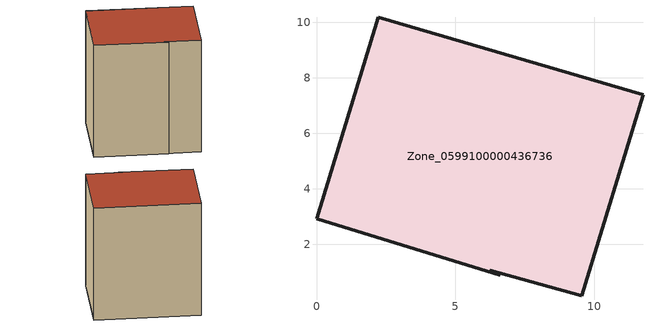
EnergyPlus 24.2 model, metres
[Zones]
Zone_0599100000436736
 floor ground (C_G): 2.23,10.18 11.76,7.38 9.54,0.14 6.23,1.07 6.61,0.89 0,2.92 z0
 wall outside (C_F): 11.76,7.38 2.23,10.18 0,2.92 6.61,0.89 6.23,1.07 9.54,0.14 11.76,7.38 z0:11.31
 roof outside (C_R): 6.23,1.07 9.54,0.14 11.76,7.38 2.23,10.18 0,2.92 6.61,0.89 z11.31
[BUILDING]
Pand.0599100000436736: North Axis=0; Terrain=City; Loads Convergence Tolerance Value=0.04; Temperature Convergence Tolerance Value=0.4; Solar Distribution=FullExterior; Maximum Number of Warmup Days=25; Minimum Number of Warmup Days=1
[Site:Location]
Rotterdam.The.Hague.AP_ZH_NLD Design_Conditions: Latitude=51.96; Longitude=4.45; Time Zone=1; Elevation=-4.5
[SITE:GROUNDTEMPERATURE:BUILDINGSURFACE]
18, 18, 18, 18, 18, 18, 18, 18, 18, 18, 18, 18
[MATERIAL] Thermal Absorptance=0.9; Solar Absorptance=0.7; Visible Absorptance=0.7
Name | Roughness | Thickness | Conductivity | Density | Specific Heat
G.TC.2006-2014 | MediumSmooth | 0.15 | 0.06 | 540 | 1210
F.TC.2006-2014 | Rough | 0.3 | 0.12 | 1920 | 840
R.TC.2006-2014 | MediumRough | 0.2 | 0.08 | 1500 | 1000
[CONSTRUCTION]
C_G: G.TC.2006-2014
C_F: F.TC.2006-2014
C_R: R.TC.2006-2014
[ZONE]
Zone_0599100000436736: Type=1; Multiplier=1; Ceiling Height=Autocalculate; Volume=Autocalculate; Floor Area=autocalculate; Part of Total Floor Area=Yes
[ZONEINFILTRATION:DESIGNFLOWRATE]
Infil_Zone_0599100000436736: Zone or ZoneList or Space or SpaceList=Zone_0599100000436736; Schedule=AlwaysOn; Design Flow Rate Calculation Method=Flow/Area; Flow Rate per Floor Area=0.0015; Constant Term Coefficient=1; Temperature Term Coefficient=0; Velocity Term Coefficient=0; Velocity Squared Term Coefficient=0
[HVACTEMPLATE:ZONE:IDEALLOADSAIRSYSTEM]
Zone_0599100000436736: Maximum Heating Supply Air Temperature=50; Minimum Cooling Supply Air Temperature=13; Maximum Heating Supply Air Humidity Ratio=0.0156; Minimum Cooling Supply Air Humidity Ratio=0.0077; Heating Limit=NoLimit; Cooling Limit=NoLimit; Dehumidification Control Type=ConstantSensibleHeatRatio; Cooling Sensible Heat Ratio=0.7; Dehumidification Setpoint=60; Humidification Control Type=None; Humidification Setpoint=30; Outdoor Air Method=None; Outdoor Air Flow Rate per Person=0.00944; Outdoor Air Flow Rate per Zone Floor Area=0; Outdoor Air Flow Rate per Zone=0; Demand Controlled Ventilation Type=None; Outdoor Air Economizer Type=NoEconomizer; Heat Recovery Type=None; Sensible Heat Recovery Effectiveness=0.7; Latent Heat Recovery Effectiveness=0.65
[ZONECONTROL:THERMOSTAT]
ThermostatControl_Zone_0599100000436736: Zone or ZoneList=Zone_0599100000436736; Control Type Schedule=DualSetpointControlType; Control 1=Thermostat_Zone_0599100000436736; Temperature Difference Between Cutout And Setpoint=0
[THERMOSTATSETPOINT:DUALSETPOINT]
Thermostat_Zone_0599100000436736: Heating Setpoint Temperature Schedule=HeatingSetpoint_Zone_0599100000436736; Cooling Setpoint Temperature Schedule=CoolingSetpoint_Zone_0599100000436736
[SCHEDULE:COMPACT]
HeatingSetpoint_Zone_0599100000436736: Through: 12/31, For: AllDays, Until: 24:00, 21
CoolingSetpoint_Zone_0599100000436736: Through: 12/31, For: AllDays, Until: 24:00, 24
DualSetpointControlType: Through: 12/31, For: AllDays, Until: 24:00, 4
AlwaysOn: Through: 12/31, For: AllDays, Until: 24:00, 1
